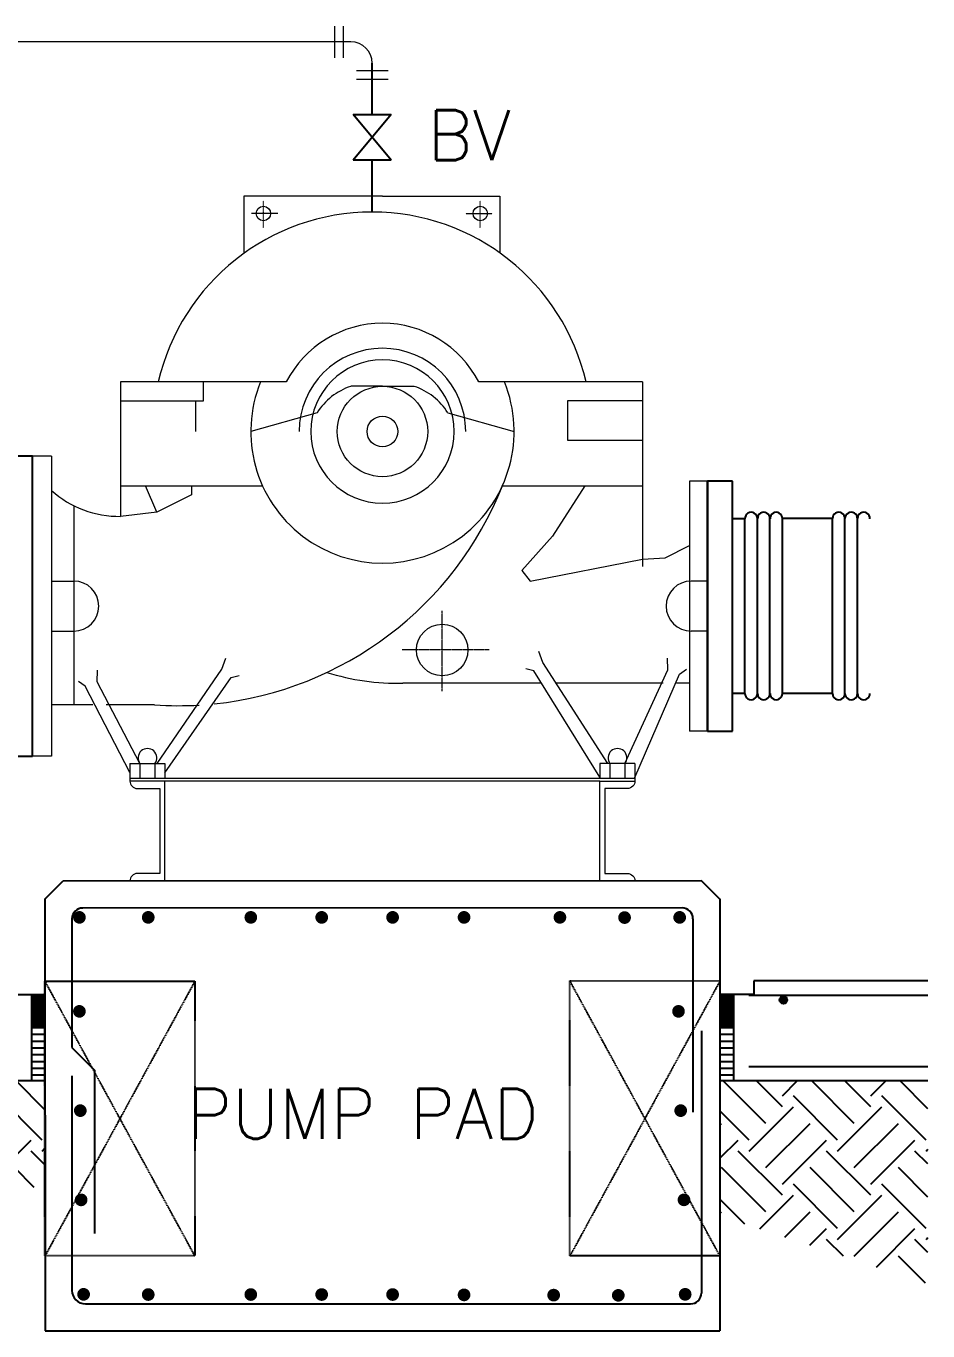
# Model space of a CAD drawing. Header units: inches. Extents: x 0 to 235202, y 0 to 184293.
# Drawn here: x 72751 to 74554, y 144552 to 147162 of the extents above; entities that cross this region are included whole.
import ezdxf

# ---------------------------------------------------------------- set-up
doc = ezdxf.new("R2010")
doc.units = ezdxf.units.IN
doc.header["$MEASUREMENT"] = 0
doc.linetypes.add('CENTER', pattern=[2, 1.25, -0.25, 0.25, -0.25])
doc.linetypes.add('HIDDEN', pattern=[0.375, 0.25, -0.125])
doc.layers.add('DIM', color=251, linetype='Continuous', lineweight=0)
doc.layers.add('M-X-BKGD', color=8, linetype='Continuous')
doc.styles.add('SIMPLEX', font='simplex.shx')

msp = doc.modelspace()

# ---------------------------------------------------------------- hatches: boundary and pattern name
at = {"layer": 'M-X-BKGD'}
h = msp.add_hatch(dxfattribs=at)
h.set_pattern_fill('ANSI31', color=8, scale=21.687696, style=0)
h.set_pattern_definition([(135, (524910.4415, -218880.4993), (1.916939614, 1.916939614), [])])
h.paths.add_polyline_path([(72761.1, 145224.4), (72788.2, 145224.4), (72788.2, 145158.9), (72761.1, 145158.9)])
h = msp.add_hatch(dxfattribs=at)
h.set_pattern_fill('ANSI31', color=8, scale=108.43848, angle=135, style=0)
h.set_pattern_definition([(180, (-418534.982, -219330.445), (-9e-15, -13.55481), [])])
h.paths.add_polyline_path([(72788.2, 145051.5), (72761.1, 145051.5), (72761.1, 145224.4), (72788.2, 145224.4)])
h = msp.add_hatch(dxfattribs=at)
h.set_pattern_fill('ANSI31', color=8, scale=21.687696, style=0)
h.set_pattern_definition([(45, (-377984.109, -218880.466), (-1.916939614, 1.916939614), [])])
h.paths.add_polyline_path([(74165.2, 145224.5), (74138.1, 145224.5), (74138.1, 145158.9), (74165.2, 145158.9)])
h = msp.add_hatch(dxfattribs=at)
h.set_pattern_fill('ANSI31', color=8, scale=108.43848, angle=135, style=0)
h.set_pattern_definition([(360, (565461.315, -219330.412), (-4e-15, -13.55481), [])])
h.paths.add_polyline_path([(74138.1, 145051.6), (74165.2, 145051.6), (74165.2, 145224.5), (74138.1, 145224.5)])
h = msp.add_hatch(dxfattribs=at)
h.set_pattern_fill('EARTH', color=8, scale=500, angle=45, style=0)
h.set_pattern_definition([(45, (-6877.62, 87038.88), (1e-14, 176.7767), [125, -125]), (45, (-6910.77, 87072.03), (1e-14, 176.7767), [125, -125]), (45, (-6943.91, 87105.17), (1e-14, 176.7767), [125, -125]), (135, (-6943.91, 87127.27), (-176.7767, 1e-14), [125, -125]), (135, (-6910.77, 87160.41), (-176.7767, 1e-14), [125, -125]), (135, (-6877.62, 87193.56), (-176.7767, 1e-14), [125, -125])])
h.paths.add_polyline_path([(71799.5, 144728), (71624, 144821.4), (71261.4, 144873.2), (71176.9, 144873.2), (71176.9, 144801.6), (70926.9, 144801.6), (70926.9, 144873.2), (70717.5, 144873.2), (70421.9, 144790.5), (70530.7, 144767.9), (70873.7, 144665), (71525.4, 144630.8)])
h.paths.add_polyline_path([(72788.2, 145051.6), (71176.9, 145051.6), (71176.9, 145051.6), (71176.9, 144873.2), (71261.4, 144873.2), (71624, 144821.4), (71799.5, 144728), (71879.9, 144756.5), (72062.8, 144847.9), (72451.5, 144847.9), (72788.2, 144838)])
h.paths.add_polyline_path([(74554, 144645.7), (74554, 145051.6), (74138.1, 145051.6), (74138.1, 144781.6)])
h.paths.add_polyline_path([(70135.5, 144827.6), (70135.5, 144701.6), (70393.7, 144782.6), (70421.9, 144790.5), (70256.3, 144825), (70187.7, 144825)])

# ---------------------------------------------------------------- linework, layer by layer
at = {"layer": 'DIM', "color": 8}
for p, q in [((73367.5, 147161.8), (73367.5, 147098.5)), ((73385.5, 147098.5), (73385.5, 147161.8)), ((73399.9, 147130.2), (72695.9, 147130.2)), ((73411, 147073.1), (73474.3, 147073.1)), ((73474.3, 147055.1), (73411, 147055.1)), ((73463.2, 146821.6), (73186.2, 146821.6)), ((73186.2, 146821.6), (73186.2, 146707.2)), ((73463.2, 146821.6), (73697.7, 146821.6)), ((73697.7, 146821.6), (73697.7, 146708.2)), ((73270.7, 146449.9), (72939.4, 146449.9)), ((72939.4, 146449.9), (72939.4, 146181)), ((73104.6, 146449.9), (73104.6, 146411.5)), ((73463.2, 146441.2), (73399.7, 146441.2)), ((73463.2, 146441.2), (73526.7, 146441.2)), ((73983.1, 146449.9), (73655.6, 146449.9)), ((73983.1, 146449.9), (73983.1, 146081)), ((73104.6, 146411.5), (72939.4, 146411.5)), ((73089.3, 146411.5), (73089.3, 146350.8)), ((73983.1, 146412.1), (73833.1, 146412.1)), ((73833.1, 146412.1), (73833.1, 146333.7)), ((73332.4, 146388.3), (73199.8, 146350.8)), ((73593.9, 146388.3), (73726.5, 146350.8)), ((73833.1, 146333.7), (73983.1, 146333.7)), ((72801.2, 146301.6), (72763.2, 146301.6)), ((72801.2, 146301.6), (72801.2, 145701.6)), ((72939.4, 146242.3), (73223.2, 146242.3)), ((73011.8, 146189.4), (72989.1, 146242.3)), ((73081.3, 146242.3), (73081.3, 146224.1)), ((73703.1, 146242.3), (73983.1, 146242.3)), ((73868.2, 146242.3), (73803.4, 146141.7)), ((74077.2, 146251.6), (74077.2, 145751.6)), ((74113.2, 146251.6), (74077.2, 146251.6)), ((74113.2, 146251.6), (74113.2, 145751.6)), ((72845.9, 146202.3), (72845.9, 145803.9)), ((73081.3, 146224.1), (73011.8, 146189.4)), ((73011.8, 146189.4), (72939.4, 146181)), ((73803.4, 146141.7), (73741.9, 146072.5)), ((73983.1, 146095.6), (74028.8, 146098)), ((74028.8, 146098), (74077.2, 146122.8)), ((73741.9, 146072.5), (73758.4, 146051.6)), ((73758.4, 146051.6), (73983.1, 146095.6)), ((72801.2, 146051.6), (72845.9, 146051.6)), ((74113.2, 146051.6), (74080.5, 146051.6)), ((72801.2, 145951.6), (72845.9, 145951.6)), ((74113.2, 145951.6), (74080.5, 145951.6)), ((73142.2, 145875.4), (73150.1, 145897.2)), ((73784.1, 145888.7), (73776.2, 145910.5)), ((73914, 145686.6), (73784.1, 145888.7)), ((74034.1, 145874.3), (74033.1, 145897.5)), ((72892.3, 145850), (72893.2, 145873.1)), ((73012.7, 145686.6), (73142.2, 145875.4)), ((73765.8, 145871.7), (73749.7, 145875.7)), ((73898.2, 145659.3), (73765.8, 145871.7)), ((73948.2, 145686.6), (74034.1, 145874.3)), ((73968.2, 145658.8), (74057.4, 145865.4)), ((74057.4, 145865.4), (74070.9, 145875.2)), ((72868.9, 145841.1), (72855.5, 145850.9)), ((72958.2, 145668.8), (72868.9, 145841.1)), ((72978.2, 145686.6), (72892.3, 145850)), ((73028.2, 145668.2), (73160.6, 145858.4)), ((73160.6, 145858.4), (73176.7, 145862.4)), ((73779.7, 145847.5), (73503.9, 145847.5)), ((74024.7, 145847.5), (73808.5, 145847.5)), ((74077.2, 145847.5), (74051.5, 145847.5)), ((72883.8, 145803.9), (72801.2, 145803.9)), ((73007.6, 145803.9), (72910.8, 145803.9)), ((74113.2, 145751.6), (74077.2, 145751.6)), ((72801.2, 145701.6), (72763.2, 145701.6)), ((72958.2, 145686.6), (72958.2, 145651.6)), ((72958.2, 145686.6), (73028.2, 145686.6)), ((72978.2, 145686.6), (72978.2, 145656.6)), ((73008.2, 145686.6), (73008.2, 145656.6)), ((73028.2, 145686.6), (73028.2, 145656.6)), ((73898.2, 145686.6), (73898.2, 145656.6)), ((73968.2, 145686.6), (73898.2, 145686.6)), ((73918.2, 145686.6), (73918.2, 145656.6)), ((73948.2, 145686.6), (73948.2, 145656.6)), ((73968.2, 145686.6), (73968.2, 145651.6)), ((73968.2, 145656.6), (72958.2, 145656.6)), ((73898.2, 145651.6), (73028.2, 145651.6)), ((72958.2, 145451.6), (72958.2, 145451.6)), ((73968.2, 145451.6), (73968.2, 145451.6))]:
    msp.add_line(p, q, dxfattribs=at)
at = {"layer": 'DIM', "color": 8, "linetype": 'CENTER', "ltscale": 0.05}
for p, q in [((73225.1, 146758.8), (73225.1, 146812.1)), ((73658.8, 146758.8), (73658.8, 146812.1)), ((73253.9, 146786.9), (73201.6, 146786.9)), ((73629.9, 146786.9), (73682.3, 146786.9))]:
    msp.add_line(p, q, dxfattribs=at)
at = {"layer": 'DIM', "color": 1}
msp.add_line((72763.2, 146301.6), (72763.2, 145701.6), dxfattribs=at)
at = {"layer": 'DIM', "color": 8, "linetype": 'CENTER', "ltscale": 0.2}
for p, q in [((73582.7, 145831.6), (73582.7, 145992)), ((73676.6, 145913.7), (73502.4, 145913.7))]:
    msp.add_line(p, q, dxfattribs=at)
at = {"layer": 'DIM', "color": 8}
for points in [[(73028.2, 145451.6), (73028.2, 145651.6), (72958.2, 145651.6), (72958.2, 145651.6, 0.414214), (72973.2, 145636.6), (73018.2, 145636.6), (73018.2, 145466.6), (72973.2, 145466.6, 0.414214), (72958.2, 145451.6)], [(73898.2, 145451.6), (73898.2, 145651.6), (73968.2, 145651.6), (73968.2, 145651.6, -0.414214), (73953.2, 145636.6), (73908.2, 145636.6), (73908.2, 145466.6), (73953.2, 145466.6, -0.414214), (73968.2, 145451.6)]]:
    msp.add_lwpolyline(points, format="xyb", close=True, dxfattribs=at)
for centre, radius in [((73225.1, 146786.9), 14.4), ((73658.8, 146786.9), 14.4), ((73463.2, 146350.8), 90.4), ((73463.2, 146350.8), 30.7), ((73582.7, 145913.7), 51.5)]:
    msp.add_circle(centre, radius, dxfattribs=at)
for centre, radius, start, end in [((73399.9, 147087.5), 42.7, 0, 90), ((73442.6, 146350.8), 439.1, 13.0449, 166.9551), ((73463.2, 146350.8), 216.5, 27.2483, 152.7517), ((73463.2, 146350.8), 166.5, 0, 180), ((73463.2, 146350.8), 143.4, 0, 180), ((73463.2, 146350.8), 143.4, 0, 180), ((73463.2, 146350.8), 263.3, 157.8939, 22.1061), ((73439.6, 146321.1), 126.5, 108.3907, 147.91), ((73486.7, 146321.1), 126.5, 32.09, 71.6093), ((73463.2, 146350.8), 143.4, 180, 0), ((72936, 146382.3), 201.3, 227.9614, 270.9641), ((73054.7, 146500.1), 697.8, 275.936, 338.3168), ((72845.9, 146001.6), 50, 270, 90), ((74080.5, 146001.6), 50, 90, 270), ((73490.5, 146301), 453.6, 252.2526, 271.686), ((73054.7, 146500.1), 697.8, 266.1239, 273.4575), ((72993.2, 145697.8), 18.8, 323.1301, 216.8699), ((73933.2, 145697.8), 18.8, 323.1301, 216.8699)]:
    msp.add_arc(centre, radius, start, end, dxfattribs=at)
at = {"layer": 'M-X-BKGD', "color": 8}
for p, q in [((73442.6, 146985.1), (73442.6, 147087.5)), ((73480.8, 146893.8), (73404.4, 146985.1)), ((73480.8, 146985.1), (73404.4, 146893.8)), ((73442.6, 146789.9), (73442.6, 146893.8)), ((74113.2, 146251.6), (74113.1, 145751.6)), ((74113.1, 145751.6), (74113.2, 146251.6)), ((74163.2, 146251.6), (74113.2, 146251.6)), ((74163.1, 145751.6), (74163.2, 146251.6)), ((74188.1, 145826.6), (74188.1, 146176.6)), ((74213.1, 145826.6), (74213.2, 146176.6)), ((74238.1, 145826.6), (74238.2, 146176.6)), ((74263.1, 145826.6), (74263.2, 146176.6)), ((74363.1, 145826.6), (74363.1, 146176.6)), ((74388.1, 145826.6), (74388.1, 146176.6)), ((74413.1, 145826.6), (74413.1, 146176.6)), ((74113.1, 145851.6), (74113.2, 146151.6)), ((74113.1, 145751.6), (74113.1, 145751.6)), ((74113.1, 145751.6), (74163.1, 145751.6)), ((72788.2, 145415.5), (72824.2, 145451.5)), ((74138.1, 145415.5), (74102.1, 145451.5)), ((72788.2, 145415.5), (72788.4, 144551.5)), ((74062.5, 145397.6), (72863.8, 145397.5)), ((74138.1, 145415.6), (74138.1, 144551.6)), ((72842.2, 145375.9), (72842.2, 145118.7)), ((74084.1, 145376), (74084.1, 144989.1)), ((74554, 145251.6), (74205.6, 145251.6)), ((74205.6, 145251.6), (74205.6, 145224.5)), ((72720.7, 145224.4), (72788.2, 145224.4)), ((72761.1, 145224.4), (72761.1, 145051.5)), ((74205.6, 145224.5), (74138.1, 145224.5)), ((74165.2, 145224.5), (74165.2, 145051.6)), ((74554, 145222.7), (74196, 145222.7)), ((74100.9, 145152.1), (74100.9, 144627.2)), ((72842.2, 145118.7), (72887.6, 145073.4)), ((74554, 145079.5), (74196, 145079.5)), ((72842.2, 145061.6), (72842.2, 144632.5)), ((72887.6, 145073.4), (72887.6, 144746.5)), ((72788.3, 145051.6), (71176.9, 145051.6)), ((74554, 145051.6), (74138.1, 145051.6)), ((72869.2, 144605.5), (74079.3, 144605.6)), ((72788.4, 144551.5), (74138.1, 144551.6))]:
    msp.add_line(p, q, dxfattribs=at)
at = {"layer": 'M-X-BKGD', "color": 8, "linetype": 'HIDDEN', "ltscale": 0.02}
for p, q in [((73088.2, 145251.4), (72788.2, 144701.4)), ((73088.2, 144701.4), (72788.2, 145251.4)), ((74138.1, 145251.6), (73838.1, 144701.6)), ((74138.1, 144701.6), (73838.1, 145251.6)), ((73088.4, 145101.6), (73088.2, 145101.6))]:
    msp.add_line(p, q, dxfattribs=at)
at = {"layer": 'M-X-BKGD', "color": 8}
for points in [[(73404.4, 146985.1), (73480.8, 146985.1)], [(73480.8, 146893.8), (73404.4, 146893.8)], [(74188.1, 146176.3), (74163.2, 146176.3)], [(74363.2, 146176.6), (74263.2, 146176.6)], [(74188.1, 145826.6), (74163.1, 145826.6)], [(74363.1, 145826.6), (74263.1, 145826.6)], [(74102.1, 145451.6), (72824.2, 145451.5)]]:
    msp.add_lwpolyline(points, dxfattribs=at)
at = {"layer": 'M-X-BKGD', "color": 8, "linetype": 'Continuous', "ltscale": 10}
msp.add_lwpolyline([(72763.2, 145701.6), (72763.2, 146301.6), (72713.2, 146301.6), (72713.2, 145701.6)], close=True, dxfattribs=at)
at = {"layer": 'M-X-BKGD', "color": 8}
for points, const_width in [([(72850.8, 145378.8, 1), (72863.4, 145378.8, 1)], 12.7), ([(72988.4, 145378.8, 1), (73001.1, 145378.8, 1)], 12.7), ([(73193.6, 145378.8, 1), (73206.2, 145378.8, 1)], 12.7), ([(73335.3, 145378.8, 1), (73348, 145378.8, 1)], 12.7), ([(73477.1, 145378.8, 1), (73489.8, 145378.8, 1)], 12.7), ([(73620, 145378.8, 1), (73632.7, 145378.8, 1)], 12.7), ([(73811.8, 145378.8, 1), (73824.4, 145378.8, 1)], 12.7), ([(73941, 145378.4, 1), (73953.7, 145378.4, 1)], 12.7), ([(74051.2, 145378.8, 1), (74063.9, 145378.8, 1)], 12.7), ([(74261.2, 145213.6, 1), (74268.7, 145213.6, 1)], 7.5), ([(72850.8, 145190.8, 1), (72863.4, 145190.8, 1)], 12.7), ([(74048.9, 145190.8, 1), (74061.5, 145190.8, 1)], 12.7), ([(72852.6, 144992.2, 1), (72865.2, 144992.2, 1)], 12.7), ([(74053.3, 144992.2, 1), (74065.9, 144992.2, 1)], 12.7), ([(72854.2, 144813.7, 1), (72866.9, 144813.7, 1)], 12.7), ([(74059.9, 144813.7, 1), (74072.5, 144813.7, 1)], 12.7), ([(72859.2, 144624.7, 1), (72871.9, 144624.7, 1)], 12.7), ([(72988.4, 144624.3, 1), (73001.1, 144624.3, 1)], 12.7), ([(73193.6, 144624.3, -1), (73206.2, 144624.3, -1)], 12.7), ([(73193.6, 144624.3, -1), (73206.2, 144624.3, -1)], 12.7), ([(73335.3, 144624.3, -1), (73348, 144624.3, -1)], 12.7), ([(73335.3, 144624.3, -1), (73348, 144624.3, -1)], 12.7), ([(73477.1, 144624.3, -1), (73489.8, 144624.3, -1)], 12.7), ([(73620, 144623.6, 1), (73632.7, 144623.6, 1)], 12.7), ([(73799.2, 144623.1, 1), (73811.9, 144623.1, 1)], 12.7), ([(74062.2, 144624.7, 1), (74074.9, 144624.7, 1)], 12.7), ([(73928.5, 144622.7, 1), (73941.1, 144622.7, 1)], 12.7)]:
    msp.add_lwpolyline(points, format="xyb", close=True, dxfattribs=dict(at, const_width=const_width))
at = {"layer": 'M-X-BKGD', "color": 8, "linetype": 'HIDDEN', "ltscale": 0.02}
for points in [[(72788.2, 145251.4), (73088.2, 145251.4), (73088.2, 144701.4), (72788.2, 144701.4)], [(73838.1, 145251.6), (74138.1, 145251.6), (74138.1, 144701.6), (73838.1, 144701.6)]]:
    msp.add_lwpolyline(points, close=True, dxfattribs=at)
at = {"layer": 'M-X-BKGD', "color": 8}
for centre, radius in [((74265, 145213.6), 7.5), ((72858.9, 144992.2), 6.33)]:
    msp.add_circle(centre, radius, dxfattribs=at)
for centre, radius, start, end in [((74200.6, 146176.6), 12.5, 359.9929, 181.4424), ((74225.7, 146176.6), 12.5, 359.9929, 181.4424), ((74250.7, 146176.6), 12.5, 359.9929, 181.4424), ((74375.6, 146176.6), 12.5, 358.5576, 180.0071), ((74400.6, 146176.6), 12.5, 358.5576, 180.0071), ((74425.6, 146176.6), 12.5, 358.5576, 180.0071), ((74200.6, 145826.6), 12.5, 178.5576, 0.0071), ((74225.7, 145826.6), 12.5, 178.5576, 0.0071), ((74250.7, 145826.6), 12.5, 178.5576, 0.0071), ((74375.6, 145826.6), 12.5, 179.9929, 1.4424), ((74400.6, 145826.6), 12.5, 179.9929, 1.4424), ((74425.6, 145826.6), 12.5, 179.9929, 1.4424), ((72863.8, 145375.9), 21.6, 90, 180), ((74062.5, 145376), 21.6, 0, 90), ((72869.2, 144632.5), 27, 180, 270), ((74079.3, 144627.2), 21.6, 270, 0)]:
    msp.add_arc(centre, radius, start, end, dxfattribs=at)

# ---------------------------------------------------------------- texts
at = {"layer": 'M-X-BKGD', "color": 8, "style": 'SIMPLEX'}
msp.add_text('PUMP PAD', height=100, dxfattribs=at).set_placement((73072.3, 144935.7))
at = {"layer": 'M-X-BKGD', "color": 8, "insert": (73636.9, 146943.5), "char_height": 100, "attachment_point": 5, "style": 'SIMPLEX'}
msp.add_mtext('\\A1;BV', dxfattribs=at)

doc.saveas('drawing.dxf')
